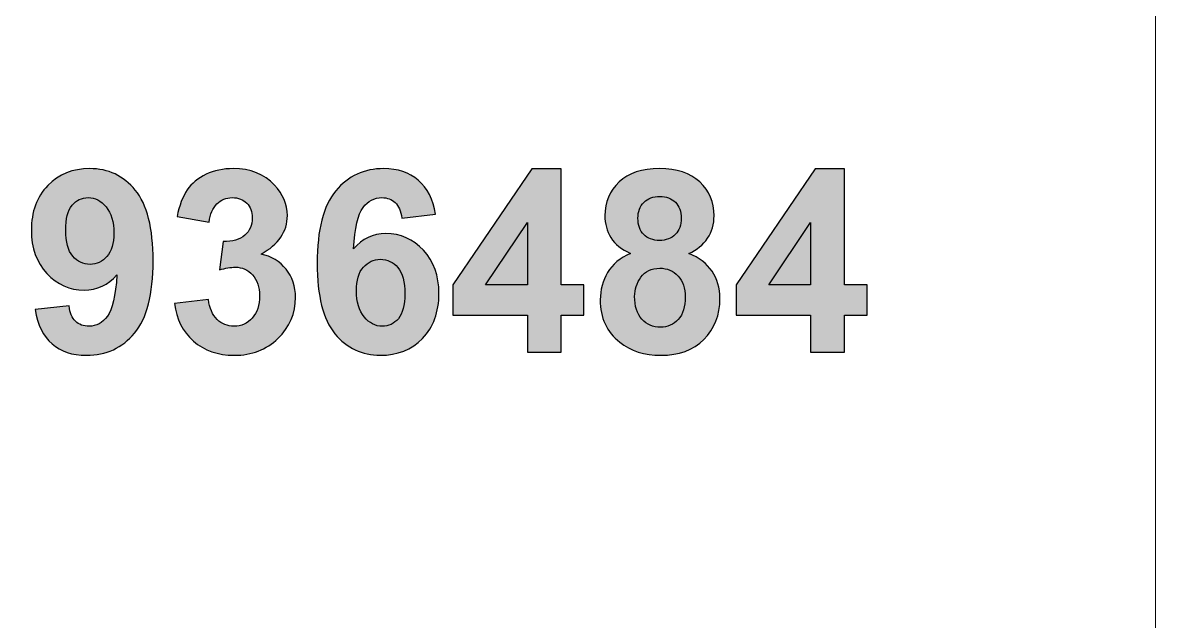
# Model space of a CAD drawing. Header units: millimetres. Extents: x -2352 to 676, y -792 to 122.
# Drawn here: x 656.72 to 675.55, y 91.88 to 101.83 of the extents above; entities that cross this region are included whole.
import ezdxf

# ---------------------------------------------------------------- set-up
doc = ezdxf.new("R2010")
doc.units = ezdxf.units.MM
doc.header["$MEASUREMENT"] = 0
doc.layers.add('Layer 1', color=7, linetype='Continuous')

msp = doc.modelspace()

# ---------------------------------------------------------------- hatches: boundary and pattern name
at = {"layer": 'Layer 1', "true_color": 0x373435}
h = msp.add_hatch(color=250, dxfattribs=at)
edge = h.paths.add_edge_path()
edge.add_spline(control_points=[(656.9315, 97.0617), (656.9315, 97.0617), (657.4945, 97.1238), (657.4945, 97.1238), (657.5079, 97.0088), (657.5439, 96.9235), (657.601, 96.8684), (657.6582, 96.8127), (657.7344, 96.7852), (657.8282, 96.7852), (657.9475, 96.7852), (658.0484, 96.8409), (658.1316, 96.9517), (658.2149, 97.0624), (658.2678, 97.2925), (658.2911, 97.6403), (658.145, 97.471), (657.963, 97.3863), (657.7436, 97.3863), (657.5058, 97.3863), (657.2998, 97.478), (657.1269, 97.6622), (656.954, 97.8463), (656.868, 98.0855), (656.868, 98.3804), (656.868, 98.688), (656.959, 98.9357), (657.1417, 99.1234), (657.3245, 99.3117), (657.5573, 99.4056), (657.8395, 99.4056), (658.1464, 99.4056), (658.399, 99.2863), (658.5959, 99.0486), (658.7927, 98.8101), (658.8915, 98.4185), (658.8915, 97.8724), (658.8915, 97.3179), (658.7892, 96.9171), (658.5846, 96.6716), (658.38, 96.4253), (658.1133, 96.3026), (657.7845, 96.3026), (657.5481, 96.3026), (657.3576, 96.3661), (657.2116, 96.4931), (657.0662, 96.6194), (656.9724, 96.8092), (656.9315, 97.0617)], knot_values=[0, 0, 0, 0, 0.0625, 0.0625, 0.0625, 0.125, 0.125, 0.125, 0.1875, 0.1875, 0.1875, 0.25, 0.25, 0.25, 0.3125, 0.3125, 0.3125, 0.375, 0.375, 0.375, 0.4375, 0.4375, 0.4375, 0.5, 0.5, 0.5, 0.5625, 0.5625, 0.5625, 0.625, 0.625, 0.625, 0.6875, 0.6875, 0.6875, 0.75, 0.75, 0.75, 0.8125, 0.8125, 0.8125, 0.875, 0.875, 0.875, 0.9375, 0.9375, 0.9375, 1, 1, 1, 1], degree=3, periodic=1)
h = msp.add_hatch(color=250, dxfattribs=at)
edge = h.paths.add_edge_path()
edge.add_spline(control_points=[(659.2478, 97.1612), (659.2478, 97.1612), (659.8108, 97.2297), (659.8108, 97.2297), (659.8284, 97.0857), (659.8764, 96.9757), (659.9547, 96.8995), (660.033, 96.8233), (660.1276, 96.7852), (660.2384, 96.7852), (660.3576, 96.7852), (660.4578, 96.831), (660.5396, 96.922), (660.6208, 97.0131), (660.6617, 97.1358), (660.6617, 97.291), (660.6617, 97.4371), (660.6229, 97.5535), (660.5446, 97.6389), (660.4663, 97.7243), (660.371, 97.7673), (660.2581, 97.7673), (660.184, 97.7673), (660.0958, 97.7525), (659.9928, 97.7235), (659.9928, 97.7235), (660.057, 98.1949), (660.057, 98.1949), (660.2137, 98.1906), (660.3329, 98.2252), (660.4155, 98.2979), (660.498, 98.3698), (660.5389, 98.4665), (660.5389, 98.5871), (660.5389, 98.6894), (660.5086, 98.7706), (660.4479, 98.832), (660.3872, 98.8926), (660.3068, 98.923), (660.2059, 98.923), (660.1064, 98.923), (660.0218, 98.8884), (659.9519, 98.8193), (659.8813, 98.7501), (659.839, 98.6492), (659.8235, 98.5166), (659.8235, 98.5166), (659.2901, 98.6076), (659.2901, 98.6076), (659.3275, 98.7925), (659.3832, 98.9399), (659.4587, 99.0507), (659.5335, 99.1608), (659.6386, 99.2475), (659.7727, 99.311), (659.9067, 99.3738), (660.0577, 99.4056), (660.2242, 99.4056), (660.5093, 99.4056), (660.7379, 99.3146), (660.91, 99.1318), (661.0519, 98.9822), (661.1231, 98.8129), (661.1231, 98.6245), (661.1231, 98.3578), (660.9778, 98.1441), (660.6864, 97.9853), (660.8599, 97.9479), (660.9982, 97.8647), (661.1027, 97.7348), (661.2064, 97.605), (661.2586, 97.4484), (661.2586, 97.2649), (661.2586, 96.9989), (661.1612, 96.7718), (660.9672, 96.5841), (660.7732, 96.3964), (660.5319, 96.3026), (660.2426, 96.3026), (659.9688, 96.3026), (659.7417, 96.3816), (659.5617, 96.5403), (659.3811, 96.6984), (659.2767, 96.9051), (659.2478, 97.1612)], knot_values=[0, 0, 0, 0, 0.0357143, 0.0357143, 0.0357143, 0.0714286, 0.0714286, 0.0714286, 0.1071429, 0.1071429, 0.1071429, 0.1428571, 0.1428571, 0.1428571, 0.1785714, 0.1785714, 0.1785714, 0.2142857, 0.2142857, 0.2142857, 0.25, 0.25, 0.25, 0.2857143, 0.2857143, 0.2857143, 0.3214286, 0.3214286, 0.3214286, 0.3571429, 0.3571429, 0.3571429, 0.3928571, 0.3928571, 0.3928571, 0.4285714, 0.4285714, 0.4285714, 0.4642857, 0.4642857, 0.4642857, 0.5, 0.5, 0.5, 0.5357143, 0.5357143, 0.5357143, 0.5714286, 0.5714286, 0.5714286, 0.6071429, 0.6071429, 0.6071429, 0.6428571, 0.6428571, 0.6428571, 0.6785714, 0.6785714, 0.6785714, 0.7142857, 0.7142857, 0.7142857, 0.75, 0.75, 0.75, 0.7857143, 0.7857143, 0.7857143, 0.8214286, 0.8214286, 0.8214286, 0.8571429, 0.8571429, 0.8571429, 0.8928571, 0.8928571, 0.8928571, 0.9285714, 0.9285714, 0.9285714, 0.9642857, 0.9642857, 0.9642857, 1, 1, 1, 1], degree=3, periodic=1)
h = msp.add_hatch(color=250, dxfattribs=at)
edge = h.paths.add_edge_path()
edge.add_spline(control_points=[(663.5876, 98.6464), (663.5876, 98.6464), (663.0246, 98.5843), (663.0246, 98.5843), (663.0111, 98.7), (662.9752, 98.7854), (662.9173, 98.8404), (662.8595, 98.8955), (662.7847, 98.923), (662.6922, 98.923), (662.5695, 98.923), (662.4658, 98.8679), (662.3811, 98.7579), (662.2964, 98.6478), (662.2435, 98.4185), (662.2216, 98.07), (662.3663, 98.2407), (662.5455, 98.3261), (662.7607, 98.3261), (663.0027, 98.3261), (663.2108, 98.2337), (663.3837, 98.0488), (663.5565, 97.8632), (663.6426, 97.6248), (663.6426, 97.332), (663.6426, 97.0215), (663.5516, 96.7718), (663.3696, 96.5841), (663.1875, 96.3964), (662.954, 96.3026), (662.669, 96.3026), (662.3635, 96.3026), (662.1116, 96.4218), (661.9147, 96.6603), (661.7179, 96.8988), (661.6191, 97.2889), (661.6191, 97.8322), (661.6191, 98.3889), (661.7221, 98.7903), (661.9274, 99.0366), (662.1327, 99.2828), (662.3994, 99.4056), (662.7275, 99.4056), (662.9575, 99.4056), (663.148, 99.3407), (663.299, 99.2108), (663.45, 99.0817), (663.546, 98.8933), (663.5876, 98.6464)], knot_values=[0, 0, 0, 0, 0.0625, 0.0625, 0.0625, 0.125, 0.125, 0.125, 0.1875, 0.1875, 0.1875, 0.25, 0.25, 0.25, 0.3125, 0.3125, 0.3125, 0.375, 0.375, 0.375, 0.4375, 0.4375, 0.4375, 0.5, 0.5, 0.5, 0.5625, 0.5625, 0.5625, 0.625, 0.625, 0.625, 0.6875, 0.6875, 0.6875, 0.75, 0.75, 0.75, 0.8125, 0.8125, 0.8125, 0.875, 0.875, 0.875, 0.9375, 0.9375, 0.9375, 1, 1, 1, 1], degree=3, periodic=1)
h = msp.add_hatch(color=250, dxfattribs=at)
edge = h.paths.add_edge_path()
edge.add_spline(control_points=[(666.8288, 97.9966), (666.6793, 98.0601), (666.5699, 98.1469), (666.5022, 98.2584), (666.4337, 98.3691), (666.3999, 98.4912), (666.3999, 98.6231), (666.3999, 98.8496), (666.4789, 99.0366), (666.6362, 99.184), (666.7936, 99.3315), (667.0179, 99.4056), (667.3079, 99.4056), (667.5958, 99.4056), (667.8187, 99.3315), (667.9775, 99.184), (668.1362, 99.0366), (668.216, 98.8496), (668.216, 98.6231), (668.216, 98.4827), (668.1793, 98.3578), (668.1059, 98.2478), (668.0332, 98.1384), (667.9302, 98.0544), (667.7976, 97.9966), (667.9662, 97.9289), (668.0939, 97.8301), (668.1821, 97.7003), (668.2696, 97.5697), (668.3133, 97.4202), (668.3133, 97.2501), (668.3133, 96.9693), (668.2244, 96.7414), (668.0459, 96.5657), (667.8681, 96.3901), (667.631, 96.3026), (667.3347, 96.3026), (667.0596, 96.3026), (666.831, 96.3752), (666.6475, 96.5206), (666.4316, 96.6913), (666.3237, 96.927), (666.3237, 97.2254), (666.3237, 97.3898), (666.3646, 97.5408), (666.4457, 97.6784), (666.5269, 97.816), (666.6546, 97.9218), (666.8288, 97.9966)], knot_values=[0, 0, 0, 0, 0.0625, 0.0625, 0.0625, 0.125, 0.125, 0.125, 0.1875, 0.1875, 0.1875, 0.25, 0.25, 0.25, 0.3125, 0.3125, 0.3125, 0.375, 0.375, 0.375, 0.4375, 0.4375, 0.4375, 0.5, 0.5, 0.5, 0.5625, 0.5625, 0.5625, 0.625, 0.625, 0.625, 0.6875, 0.6875, 0.6875, 0.75, 0.75, 0.75, 0.8125, 0.8125, 0.8125, 0.875, 0.875, 0.875, 0.9375, 0.9375, 0.9375, 1, 1, 1, 1], degree=3, periodic=1)
h = msp.add_hatch(color=250, dxfattribs=at)
edge = h.paths.add_edge_path()
edge.add_spline(control_points=[(665.1123, 96.3576), (665.1123, 96.3576), (665.1123, 96.9672), (665.1123, 96.9672), (665.1123, 96.9672), (663.8761, 96.9672), (663.8761, 96.9672), (663.8761, 96.9672), (663.8761, 97.4731), (663.8761, 97.4731), (663.8761, 97.4731), (665.187, 99.4013), (665.187, 99.4013), (665.187, 99.4013), (665.6753, 99.4013), (665.6753, 99.4013), (665.6753, 99.4013), (665.6753, 97.4752), (665.6753, 97.4752), (665.6753, 97.4752), (666.052, 97.4752), (666.052, 97.4752), (666.052, 97.4752), (666.052, 96.9672), (666.052, 96.9672), (666.052, 96.9672), (665.6753, 96.9672), (665.6753, 96.9672), (665.6753, 96.9672), (665.6753, 96.3576), (665.6753, 96.3576), (665.6753, 96.3576), (665.1123, 96.3576), (665.1123, 96.3576)], knot_values=[0, 0, 0, 0, 0.0909091, 0.0909091, 0.0909091, 0.1818182, 0.1818182, 0.1818182, 0.2727273, 0.2727273, 0.2727273, 0.3636364, 0.3636364, 0.3636364, 0.4545455, 0.4545455, 0.4545455, 0.5454545, 0.5454545, 0.5454545, 0.6363636, 0.6363636, 0.6363636, 0.7272727, 0.7272727, 0.7272727, 0.8181818, 0.8181818, 0.8181818, 0.9090909, 0.9090909, 0.9090909, 1, 1, 1, 1], degree=3, periodic=1)
h = msp.add_hatch(color=250, dxfattribs=at)
edge = h.paths.add_edge_path()
edge.add_spline(control_points=[(669.8211, 96.3576), (669.8211, 96.3576), (669.8211, 96.9672), (669.8211, 96.9672), (669.8211, 96.9672), (668.5849, 96.9672), (668.5849, 96.9672), (668.5849, 96.9672), (668.5849, 97.4731), (668.5849, 97.4731), (668.5849, 97.4731), (669.8958, 99.4013), (669.8958, 99.4013), (669.8958, 99.4013), (670.3841, 99.4013), (670.3841, 99.4013), (670.3841, 99.4013), (670.3841, 97.4752), (670.3841, 97.4752), (670.3841, 97.4752), (670.7608, 97.4752), (670.7608, 97.4752), (670.7608, 97.4752), (670.7608, 96.9672), (670.7608, 96.9672), (670.7608, 96.9672), (670.3841, 96.9672), (670.3841, 96.9672), (670.3841, 96.9672), (670.3841, 96.3576), (670.3841, 96.3576), (670.3841, 96.3576), (669.8211, 96.3576), (669.8211, 96.3576)], knot_values=[0, 0, 0, 0, 0.0909091, 0.0909091, 0.0909091, 0.1818182, 0.1818182, 0.1818182, 0.2727273, 0.2727273, 0.2727273, 0.3636364, 0.3636364, 0.3636364, 0.4545455, 0.4545455, 0.4545455, 0.5454545, 0.5454545, 0.5454545, 0.6363636, 0.6363636, 0.6363636, 0.7272727, 0.7272727, 0.7272727, 0.8181818, 0.8181818, 0.8181818, 0.9090909, 0.9090909, 0.9090909, 1, 1, 1, 1], degree=3, periodic=1)
h = msp.add_hatch(color=250, dxfattribs=at)
edge = h.paths.add_edge_path()
edge.add_spline(control_points=[(658.2396, 98.3331), (658.2396, 98.5201), (658.1965, 98.6655), (658.1104, 98.7685), (658.0251, 98.8715), (657.9256, 98.923), (657.8127, 98.923), (657.7055, 98.923), (657.6166, 98.8806), (657.546, 98.796), (657.4747, 98.7113), (657.4395, 98.573), (657.4395, 98.3811), (657.4395, 98.1857), (657.4783, 98.0425), (657.5552, 97.9507), (657.6321, 97.8597), (657.728, 97.8139), (657.8437, 97.8139), (657.9552, 97.8139), (658.0491, 97.8576), (658.1253, 97.9458), (658.2015, 98.034), (658.2396, 98.1631), (658.2396, 98.3331)], knot_values=[0, 0, 0, 0, 0.125, 0.125, 0.125, 0.25, 0.25, 0.25, 0.375, 0.375, 0.375, 0.5, 0.5, 0.5, 0.625, 0.625, 0.625, 0.75, 0.75, 0.75, 0.875, 0.875, 0.875, 1, 1, 1, 1], degree=3, periodic=1)
h = msp.add_hatch(color=250, dxfattribs=at)
edge = h.paths.add_edge_path()
edge.add_spline(control_points=[(666.9502, 98.5808), (666.9502, 98.4651), (666.9826, 98.3741), (667.0476, 98.3092), (667.1132, 98.2442), (667.2, 98.2118), (667.3079, 98.2118), (667.418, 98.2118), (667.5055, 98.2449), (667.5711, 98.3106), (667.6367, 98.3762), (667.6699, 98.4672), (667.6699, 98.5829), (667.6699, 98.6923), (667.6374, 98.7798), (667.5725, 98.8454), (667.5069, 98.911), (667.4208, 98.9441), (667.3143, 98.9441), (667.2028, 98.9441), (667.1146, 98.911), (667.049, 98.8447), (666.9834, 98.7783), (666.9502, 98.6901), (666.9502, 98.5808)], knot_values=[0, 0, 0, 0, 0.125, 0.125, 0.125, 0.25, 0.25, 0.25, 0.375, 0.375, 0.375, 0.5, 0.5, 0.5, 0.625, 0.625, 0.625, 0.75, 0.75, 0.75, 0.875, 0.875, 0.875, 1, 1, 1, 1], degree=3, periodic=1)
h = msp.add_hatch(color=250, dxfattribs=at)
edge = h.paths.add_edge_path()
edge.add_spline(control_points=[(665.1123, 97.4752), (665.1123, 97.4752), (665.1123, 98.5102), (665.1123, 98.5102), (665.1123, 98.5102), (664.4194, 97.4752), (664.4194, 97.4752), (664.4194, 97.4752), (665.1123, 97.4752), (665.1123, 97.4752)], knot_values=[0, 0, 0, 0, 0.3333333, 0.3333333, 0.3333333, 0.6666667, 0.6666667, 0.6666667, 1, 1, 1, 1], degree=3, periodic=1)
h = msp.add_hatch(color=250, dxfattribs=at)
edge = h.paths.add_edge_path()
edge.add_spline(control_points=[(669.8211, 97.4752), (669.8211, 97.4752), (669.8211, 98.5102), (669.8211, 98.5102), (669.8211, 98.5102), (669.1282, 97.4752), (669.1282, 97.4752), (669.1282, 97.4752), (669.8211, 97.4752), (669.8211, 97.4752)], knot_values=[0, 0, 0, 0, 0.3333333, 0.3333333, 0.3333333, 0.6666667, 0.6666667, 0.6666667, 1, 1, 1, 1], degree=3, periodic=1)
h = msp.add_hatch(color=250, dxfattribs=at)
edge = h.paths.add_edge_path()
edge.add_spline(control_points=[(662.271, 97.3778), (662.271, 97.1887), (662.3148, 97.0427), (662.4016, 96.9397), (662.4883, 96.8367), (662.5871, 96.7852), (662.6993, 96.7852), (662.8065, 96.7852), (662.8961, 96.8275), (662.9681, 96.9115), (663.0394, 96.9961), (663.0754, 97.1344), (663.0754, 97.3263), (663.0754, 97.5239), (663.0365, 97.6685), (662.9596, 97.7609), (662.882, 97.8527), (662.7861, 97.8985), (662.6704, 97.8985), (662.5582, 97.8985), (662.4643, 97.8548), (662.3867, 97.7666), (662.3098, 97.6791), (662.271, 97.5493), (662.271, 97.3778)], knot_values=[0, 0, 0, 0, 0.125, 0.125, 0.125, 0.25, 0.25, 0.25, 0.375, 0.375, 0.375, 0.5, 0.5, 0.5, 0.625, 0.625, 0.625, 0.75, 0.75, 0.75, 0.875, 0.875, 0.875, 1, 1, 1, 1], degree=3, periodic=1)
h = msp.add_hatch(color=250, dxfattribs=at)
edge = h.paths.add_edge_path()
edge.add_spline(control_points=[(666.8952, 97.2812), (666.8952, 97.1196), (666.9361, 96.994), (667.0179, 96.9037), (667.0998, 96.8134), (667.2014, 96.7682), (667.3234, 96.7682), (667.4434, 96.7682), (667.5422, 96.812), (667.6205, 96.8988), (667.6988, 96.9855), (667.7376, 97.1111), (667.7376, 97.2748), (667.7376, 97.418), (667.6981, 97.533), (667.6183, 97.6198), (667.5386, 97.7066), (667.4377, 97.7504), (667.3157, 97.7504), (667.1739, 97.7504), (667.0687, 97.701), (666.9989, 97.6022), (666.9297, 97.5034), (666.8952, 97.3969), (666.8952, 97.2812)], knot_values=[0, 0, 0, 0, 0.125, 0.125, 0.125, 0.25, 0.25, 0.25, 0.375, 0.375, 0.375, 0.5, 0.5, 0.5, 0.625, 0.625, 0.625, 0.75, 0.75, 0.75, 0.875, 0.875, 0.875, 1, 1, 1, 1], degree=3, periodic=1)

# ---------------------------------------------------------------- linework, layer by layer
at = {"layer": 'Layer 1', "color": 250, "lineweight": 18}
msp.add_open_spline([(637.7503, 121.7313), (637.7503, 121.7313), (673.5503, 121.7313), (673.5503, 121.7313), (674.6503, 121.7313), (675.5503, 120.8313), (675.5503, 119.7313), (675.5503, 119.7313), (675.5503, 83.9313), (675.5503, 83.9313), (675.5503, 82.8313), (674.6503, 81.9313), (673.5503, 81.9313), (673.5503, 81.9313), (637.7503, 81.9313), (637.7503, 81.9313), (636.6503, 81.9313), (635.7503, 82.8313), (635.7503, 83.9313), (635.7503, 83.9313), (635.7503, 119.7313), (635.7503, 119.7313), (635.7503, 120.8313), (636.6503, 121.7313), (637.7503, 121.7313)], degree=3, knots=[0, 0, 0, 0, 0.125, 0.125, 0.125, 0.25, 0.25, 0.25, 0.375, 0.375, 0.375, 0.5, 0.5, 0.5, 0.625, 0.625, 0.625, 0.75, 0.75, 0.75, 0.875, 0.875, 0.875, 1, 1, 1, 1], dxfattribs=at)
at = {"layer": 'Layer 1', "color": 250}
for points, knots in [([(656.9315, 97.0617), (656.9315, 97.0617), (657.4945, 97.1238), (657.4945, 97.1238), (657.5079, 97.0088), (657.5439, 96.9235), (657.601, 96.8684), (657.6582, 96.8127), (657.7344, 96.7852), (657.8282, 96.7852), (657.9475, 96.7852), (658.0484, 96.8409), (658.1316, 96.9517), (658.2149, 97.0624), (658.2678, 97.2925), (658.2911, 97.6403), (658.145, 97.471), (657.963, 97.3863), (657.7436, 97.3863), (657.5058, 97.3863), (657.2998, 97.478), (657.1269, 97.6622), (656.954, 97.8463), (656.868, 98.0855), (656.868, 98.3804), (656.868, 98.688), (656.959, 98.9357), (657.1417, 99.1234), (657.3245, 99.3117), (657.5573, 99.4056), (657.8395, 99.4056), (658.1464, 99.4056), (658.399, 99.2863), (658.5959, 99.0486), (658.7927, 98.8101), (658.8915, 98.4185), (658.8915, 97.8724), (658.8915, 97.3179), (658.7892, 96.9171), (658.5846, 96.6716), (658.38, 96.4253), (658.1133, 96.3026), (657.7845, 96.3026), (657.5481, 96.3026), (657.3576, 96.3661), (657.2116, 96.4931), (657.0662, 96.6194), (656.9724, 96.8092), (656.9315, 97.0617)], [0, 0, 0, 0, 0.0625, 0.0625, 0.0625, 0.125, 0.125, 0.125, 0.1875, 0.1875, 0.1875, 0.25, 0.25, 0.25, 0.3125, 0.3125, 0.3125, 0.375, 0.375, 0.375, 0.4375, 0.4375, 0.4375, 0.5, 0.5, 0.5, 0.5625, 0.5625, 0.5625, 0.625, 0.625, 0.625, 0.6875, 0.6875, 0.6875, 0.75, 0.75, 0.75, 0.8125, 0.8125, 0.8125, 0.875, 0.875, 0.875, 0.9375, 0.9375, 0.9375, 1, 1, 1, 1]), ([(659.2478, 97.1612), (659.2478, 97.1612), (659.8108, 97.2297), (659.8108, 97.2297), (659.8284, 97.0857), (659.8764, 96.9757), (659.9547, 96.8995), (660.033, 96.8233), (660.1276, 96.7852), (660.2384, 96.7852), (660.3576, 96.7852), (660.4578, 96.831), (660.5396, 96.922), (660.6208, 97.0131), (660.6617, 97.1358), (660.6617, 97.291), (660.6617, 97.4371), (660.6229, 97.5535), (660.5446, 97.6389), (660.4663, 97.7243), (660.371, 97.7673), (660.2581, 97.7673), (660.184, 97.7673), (660.0958, 97.7525), (659.9928, 97.7235), (659.9928, 97.7235), (660.057, 98.1949), (660.057, 98.1949), (660.2137, 98.1906), (660.3329, 98.2252), (660.4155, 98.2979), (660.498, 98.3698), (660.5389, 98.4665), (660.5389, 98.5871), (660.5389, 98.6894), (660.5086, 98.7706), (660.4479, 98.832), (660.3872, 98.8926), (660.3068, 98.923), (660.2059, 98.923), (660.1064, 98.923), (660.0218, 98.8884), (659.9519, 98.8193), (659.8813, 98.7501), (659.839, 98.6492), (659.8235, 98.5166), (659.8235, 98.5166), (659.2901, 98.6076), (659.2901, 98.6076), (659.3275, 98.7925), (659.3832, 98.9399), (659.4587, 99.0507), (659.5335, 99.1608), (659.6386, 99.2475), (659.7727, 99.311), (659.9067, 99.3738), (660.0577, 99.4056), (660.2242, 99.4056), (660.5093, 99.4056), (660.7379, 99.3146), (660.91, 99.1318), (661.0519, 98.9822), (661.1231, 98.8129), (661.1231, 98.6245), (661.1231, 98.3578), (660.9778, 98.1441), (660.6864, 97.9853), (660.8599, 97.9479), (660.9982, 97.8647), (661.1027, 97.7348), (661.2064, 97.605), (661.2586, 97.4484), (661.2586, 97.2649), (661.2586, 96.9989), (661.1612, 96.7718), (660.9672, 96.5841), (660.7732, 96.3964), (660.5319, 96.3026), (660.2426, 96.3026), (659.9688, 96.3026), (659.7417, 96.3816), (659.5617, 96.5403), (659.3811, 96.6984), (659.2767, 96.9051), (659.2478, 97.1612)], [0, 0, 0, 0, 0.0357143, 0.0357143, 0.0357143, 0.0714286, 0.0714286, 0.0714286, 0.1071429, 0.1071429, 0.1071429, 0.1428571, 0.1428571, 0.1428571, 0.1785714, 0.1785714, 0.1785714, 0.2142857, 0.2142857, 0.2142857, 0.25, 0.25, 0.25, 0.2857143, 0.2857143, 0.2857143, 0.3214286, 0.3214286, 0.3214286, 0.3571429, 0.3571429, 0.3571429, 0.3928571, 0.3928571, 0.3928571, 0.4285714, 0.4285714, 0.4285714, 0.4642857, 0.4642857, 0.4642857, 0.5, 0.5, 0.5, 0.5357143, 0.5357143, 0.5357143, 0.5714286, 0.5714286, 0.5714286, 0.6071429, 0.6071429, 0.6071429, 0.6428571, 0.6428571, 0.6428571, 0.6785714, 0.6785714, 0.6785714, 0.7142857, 0.7142857, 0.7142857, 0.75, 0.75, 0.75, 0.7857143, 0.7857143, 0.7857143, 0.8214286, 0.8214286, 0.8214286, 0.8571429, 0.8571429, 0.8571429, 0.8928571, 0.8928571, 0.8928571, 0.9285714, 0.9285714, 0.9285714, 0.9642857, 0.9642857, 0.9642857, 1, 1, 1, 1]), ([(663.5876, 98.6464), (663.5876, 98.6464), (663.0246, 98.5843), (663.0246, 98.5843), (663.0111, 98.7), (662.9752, 98.7854), (662.9173, 98.8404), (662.8595, 98.8955), (662.7847, 98.923), (662.6922, 98.923), (662.5695, 98.923), (662.4658, 98.8679), (662.3811, 98.7579), (662.2964, 98.6478), (662.2435, 98.4185), (662.2216, 98.07), (662.3663, 98.2407), (662.5455, 98.3261), (662.7607, 98.3261), (663.0027, 98.3261), (663.2108, 98.2337), (663.3837, 98.0488), (663.5565, 97.8632), (663.6426, 97.6248), (663.6426, 97.332), (663.6426, 97.0215), (663.5516, 96.7718), (663.3696, 96.5841), (663.1875, 96.3964), (662.954, 96.3026), (662.669, 96.3026), (662.3635, 96.3026), (662.1116, 96.4218), (661.9147, 96.6603), (661.7179, 96.8988), (661.6191, 97.2889), (661.6191, 97.8322), (661.6191, 98.3889), (661.7221, 98.7903), (661.9274, 99.0366), (662.1327, 99.2828), (662.3994, 99.4056), (662.7275, 99.4056), (662.9575, 99.4056), (663.148, 99.3407), (663.299, 99.2108), (663.45, 99.0817), (663.546, 98.8933), (663.5876, 98.6464)], [0, 0, 0, 0, 0.0625, 0.0625, 0.0625, 0.125, 0.125, 0.125, 0.1875, 0.1875, 0.1875, 0.25, 0.25, 0.25, 0.3125, 0.3125, 0.3125, 0.375, 0.375, 0.375, 0.4375, 0.4375, 0.4375, 0.5, 0.5, 0.5, 0.5625, 0.5625, 0.5625, 0.625, 0.625, 0.625, 0.6875, 0.6875, 0.6875, 0.75, 0.75, 0.75, 0.8125, 0.8125, 0.8125, 0.875, 0.875, 0.875, 0.9375, 0.9375, 0.9375, 1, 1, 1, 1]), ([(666.8288, 97.9966), (666.6793, 98.0601), (666.5699, 98.1469), (666.5022, 98.2584), (666.4337, 98.3691), (666.3999, 98.4912), (666.3999, 98.6231), (666.3999, 98.8496), (666.4789, 99.0366), (666.6362, 99.184), (666.7936, 99.3315), (667.0179, 99.4056), (667.3079, 99.4056), (667.5958, 99.4056), (667.8187, 99.3315), (667.9775, 99.184), (668.1362, 99.0366), (668.216, 98.8496), (668.216, 98.6231), (668.216, 98.4827), (668.1793, 98.3578), (668.1059, 98.2478), (668.0332, 98.1384), (667.9302, 98.0544), (667.7976, 97.9966), (667.9662, 97.9289), (668.0939, 97.8301), (668.1821, 97.7003), (668.2696, 97.5697), (668.3133, 97.4202), (668.3133, 97.2501), (668.3133, 96.9693), (668.2244, 96.7414), (668.0459, 96.5657), (667.8681, 96.3901), (667.631, 96.3026), (667.3347, 96.3026), (667.0596, 96.3026), (666.831, 96.3752), (666.6475, 96.5206), (666.4316, 96.6913), (666.3237, 96.927), (666.3237, 97.2254), (666.3237, 97.3898), (666.3646, 97.5408), (666.4457, 97.6784), (666.5269, 97.816), (666.6546, 97.9218), (666.8288, 97.9966)], [0, 0, 0, 0, 0.0625, 0.0625, 0.0625, 0.125, 0.125, 0.125, 0.1875, 0.1875, 0.1875, 0.25, 0.25, 0.25, 0.3125, 0.3125, 0.3125, 0.375, 0.375, 0.375, 0.4375, 0.4375, 0.4375, 0.5, 0.5, 0.5, 0.5625, 0.5625, 0.5625, 0.625, 0.625, 0.625, 0.6875, 0.6875, 0.6875, 0.75, 0.75, 0.75, 0.8125, 0.8125, 0.8125, 0.875, 0.875, 0.875, 0.9375, 0.9375, 0.9375, 1, 1, 1, 1]), ([(665.1123, 96.3576), (665.1123, 96.3576), (665.1123, 96.9672), (665.1123, 96.9672), (665.1123, 96.9672), (663.8761, 96.9672), (663.8761, 96.9672), (663.8761, 96.9672), (663.8761, 97.4731), (663.8761, 97.4731), (663.8761, 97.4731), (665.187, 99.4013), (665.187, 99.4013), (665.187, 99.4013), (665.6753, 99.4013), (665.6753, 99.4013), (665.6753, 99.4013), (665.6753, 97.4752), (665.6753, 97.4752), (665.6753, 97.4752), (666.052, 97.4752), (666.052, 97.4752), (666.052, 97.4752), (666.052, 96.9672), (666.052, 96.9672), (666.052, 96.9672), (665.6753, 96.9672), (665.6753, 96.9672), (665.6753, 96.9672), (665.6753, 96.3576), (665.6753, 96.3576), (665.6753, 96.3576), (665.1123, 96.3576), (665.1123, 96.3576)], [0, 0, 0, 0, 0.0909091, 0.0909091, 0.0909091, 0.1818182, 0.1818182, 0.1818182, 0.2727273, 0.2727273, 0.2727273, 0.3636364, 0.3636364, 0.3636364, 0.4545455, 0.4545455, 0.4545455, 0.5454545, 0.5454545, 0.5454545, 0.6363636, 0.6363636, 0.6363636, 0.7272727, 0.7272727, 0.7272727, 0.8181818, 0.8181818, 0.8181818, 0.9090909, 0.9090909, 0.9090909, 1, 1, 1, 1]), ([(669.8211, 96.3576), (669.8211, 96.3576), (669.8211, 96.9672), (669.8211, 96.9672), (669.8211, 96.9672), (668.5849, 96.9672), (668.5849, 96.9672), (668.5849, 96.9672), (668.5849, 97.4731), (668.5849, 97.4731), (668.5849, 97.4731), (669.8958, 99.4013), (669.8958, 99.4013), (669.8958, 99.4013), (670.3841, 99.4013), (670.3841, 99.4013), (670.3841, 99.4013), (670.3841, 97.4752), (670.3841, 97.4752), (670.3841, 97.4752), (670.7608, 97.4752), (670.7608, 97.4752), (670.7608, 97.4752), (670.7608, 96.9672), (670.7608, 96.9672), (670.7608, 96.9672), (670.3841, 96.9672), (670.3841, 96.9672), (670.3841, 96.9672), (670.3841, 96.3576), (670.3841, 96.3576), (670.3841, 96.3576), (669.8211, 96.3576), (669.8211, 96.3576)], [0, 0, 0, 0, 0.0909091, 0.0909091, 0.0909091, 0.1818182, 0.1818182, 0.1818182, 0.2727273, 0.2727273, 0.2727273, 0.3636364, 0.3636364, 0.3636364, 0.4545455, 0.4545455, 0.4545455, 0.5454545, 0.5454545, 0.5454545, 0.6363636, 0.6363636, 0.6363636, 0.7272727, 0.7272727, 0.7272727, 0.8181818, 0.8181818, 0.8181818, 0.9090909, 0.9090909, 0.9090909, 1, 1, 1, 1]), ([(658.2396, 98.3331), (658.2396, 98.5201), (658.1965, 98.6655), (658.1104, 98.7685), (658.0251, 98.8715), (657.9256, 98.923), (657.8127, 98.923), (657.7055, 98.923), (657.6166, 98.8806), (657.546, 98.796), (657.4747, 98.7113), (657.4395, 98.573), (657.4395, 98.3811), (657.4395, 98.1857), (657.4783, 98.0425), (657.5552, 97.9507), (657.6321, 97.8597), (657.728, 97.8139), (657.8437, 97.8139), (657.9552, 97.8139), (658.0491, 97.8576), (658.1253, 97.9458), (658.2015, 98.034), (658.2396, 98.1631), (658.2396, 98.3331)], [0, 0, 0, 0, 0.125, 0.125, 0.125, 0.25, 0.25, 0.25, 0.375, 0.375, 0.375, 0.5, 0.5, 0.5, 0.625, 0.625, 0.625, 0.75, 0.75, 0.75, 0.875, 0.875, 0.875, 1, 1, 1, 1]), ([(666.9502, 98.5808), (666.9502, 98.4651), (666.9826, 98.3741), (667.0476, 98.3092), (667.1132, 98.2442), (667.2, 98.2118), (667.3079, 98.2118), (667.418, 98.2118), (667.5055, 98.2449), (667.5711, 98.3106), (667.6367, 98.3762), (667.6699, 98.4672), (667.6699, 98.5829), (667.6699, 98.6923), (667.6374, 98.7798), (667.5725, 98.8454), (667.5069, 98.911), (667.4208, 98.9441), (667.3143, 98.9441), (667.2028, 98.9441), (667.1146, 98.911), (667.049, 98.8447), (666.9834, 98.7783), (666.9502, 98.6901), (666.9502, 98.5808)], [0, 0, 0, 0, 0.125, 0.125, 0.125, 0.25, 0.25, 0.25, 0.375, 0.375, 0.375, 0.5, 0.5, 0.5, 0.625, 0.625, 0.625, 0.75, 0.75, 0.75, 0.875, 0.875, 0.875, 1, 1, 1, 1]), ([(665.1123, 97.4752), (665.1123, 97.4752), (665.1123, 98.5102), (665.1123, 98.5102), (665.1123, 98.5102), (664.4194, 97.4752), (664.4194, 97.4752), (664.4194, 97.4752), (665.1123, 97.4752), (665.1123, 97.4752)], [0, 0, 0, 0, 0.3333333, 0.3333333, 0.3333333, 0.6666667, 0.6666667, 0.6666667, 1, 1, 1, 1]), ([(669.8211, 97.4752), (669.8211, 97.4752), (669.8211, 98.5102), (669.8211, 98.5102), (669.8211, 98.5102), (669.1282, 97.4752), (669.1282, 97.4752), (669.1282, 97.4752), (669.8211, 97.4752), (669.8211, 97.4752)], [0, 0, 0, 0, 0.3333333, 0.3333333, 0.3333333, 0.6666667, 0.6666667, 0.6666667, 1, 1, 1, 1]), ([(662.271, 97.3778), (662.271, 97.1887), (662.3148, 97.0427), (662.4016, 96.9397), (662.4883, 96.8367), (662.5871, 96.7852), (662.6993, 96.7852), (662.8065, 96.7852), (662.8961, 96.8275), (662.9681, 96.9115), (663.0394, 96.9961), (663.0754, 97.1344), (663.0754, 97.3263), (663.0754, 97.5239), (663.0365, 97.6685), (662.9596, 97.7609), (662.882, 97.8527), (662.7861, 97.8985), (662.6704, 97.8985), (662.5582, 97.8985), (662.4643, 97.8548), (662.3867, 97.7666), (662.3098, 97.6791), (662.271, 97.5493), (662.271, 97.3778)], [0, 0, 0, 0, 0.125, 0.125, 0.125, 0.25, 0.25, 0.25, 0.375, 0.375, 0.375, 0.5, 0.5, 0.5, 0.625, 0.625, 0.625, 0.75, 0.75, 0.75, 0.875, 0.875, 0.875, 1, 1, 1, 1]), ([(666.8952, 97.2812), (666.8952, 97.1196), (666.9361, 96.994), (667.0179, 96.9037), (667.0998, 96.8134), (667.2014, 96.7682), (667.3234, 96.7682), (667.4434, 96.7682), (667.5422, 96.812), (667.6205, 96.8988), (667.6988, 96.9855), (667.7376, 97.1111), (667.7376, 97.2748), (667.7376, 97.418), (667.6981, 97.533), (667.6183, 97.6198), (667.5386, 97.7066), (667.4377, 97.7504), (667.3157, 97.7504), (667.1739, 97.7504), (667.0687, 97.701), (666.9989, 97.6022), (666.9297, 97.5034), (666.8952, 97.3969), (666.8952, 97.2812)], [0, 0, 0, 0, 0.125, 0.125, 0.125, 0.25, 0.25, 0.25, 0.375, 0.375, 0.375, 0.5, 0.5, 0.5, 0.625, 0.625, 0.625, 0.75, 0.75, 0.75, 0.875, 0.875, 0.875, 1, 1, 1, 1])]:
    msp.add_open_spline(points, degree=3, knots=knots, dxfattribs=at)

doc.saveas('drawing.dxf')
